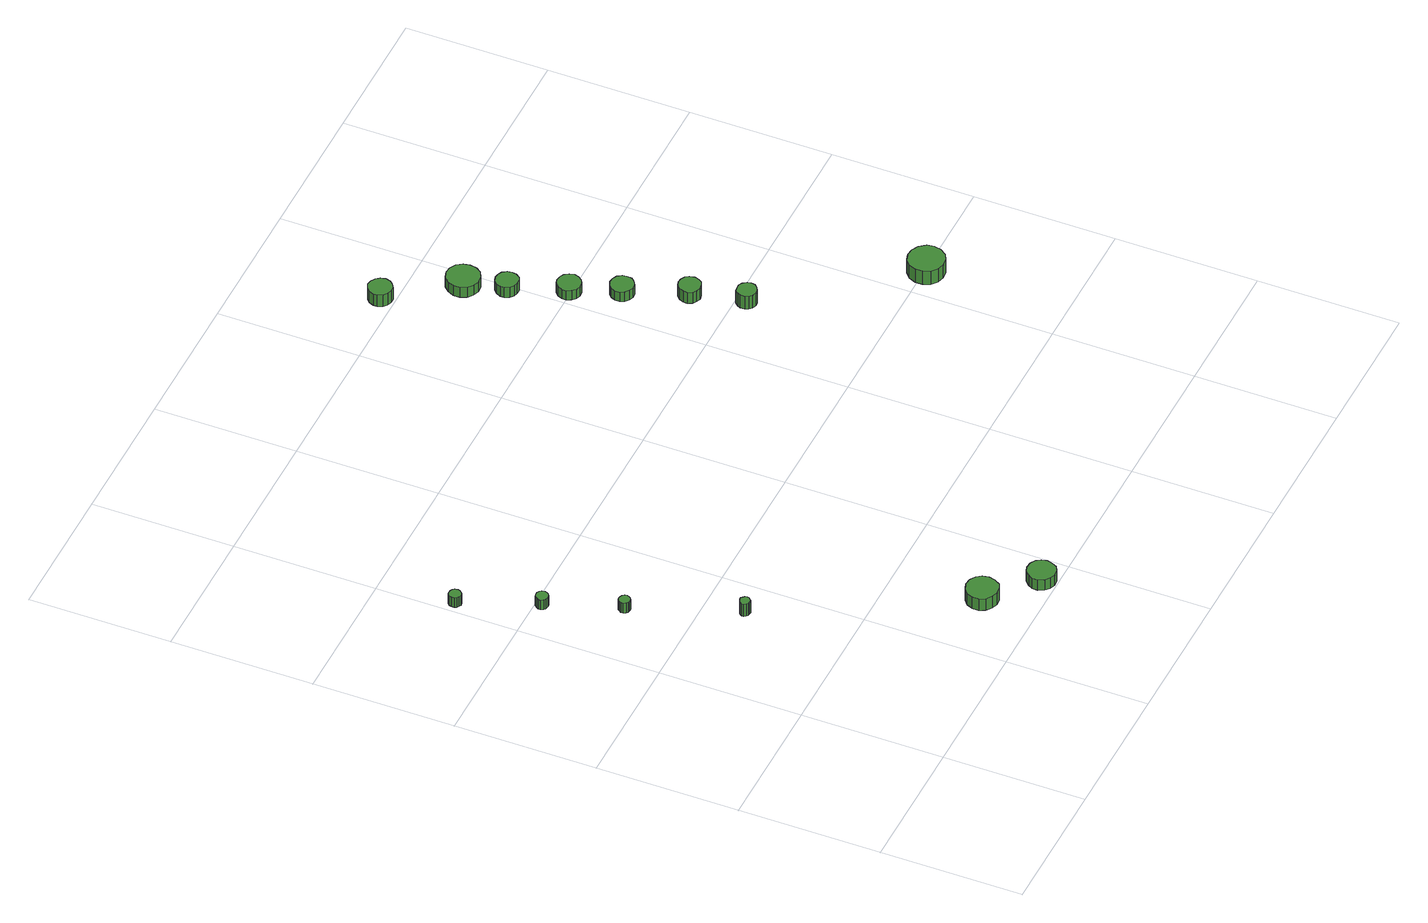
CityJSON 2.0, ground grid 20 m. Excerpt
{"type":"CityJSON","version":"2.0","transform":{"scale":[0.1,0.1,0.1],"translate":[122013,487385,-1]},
"CityObjects":{
"tree1":{"type":"SolitaryVegetationObject","attributes":{"function":"something"},"geometry":[{"type":"MultiSurface","lod":"1","boundaries":[[[0,1,2,3,4,5,6,7,8,9,10,11,12,13,14]],[[15,16,17,18,19,20,21,22,23,24,25,26,27,28,29]],[[0,29,28,1]],[[1,28,27,2]],[[2,27,26,3]],[[3,26,25,4]],[[4,25,24,5]],[[5,24,23,6]],[[6,23,22,7]],[[7,22,21,8]],[[8,21,20,9]],[[9,20,19,10]],[[10,19,18,11]],[[11,18,17,12]],[[12,17,16,13]],[[13,16,15,14]],[[14,15,29,0]]]}]},
"tree2":{"type":"SolitaryVegetationObject","attributes":{"function":"something"},"geometry":[{"type":"MultiSurface","lod":"1","boundaries":[[[30,31,32,33,34,35,36,37,38,39,40,41,42,43,44]],[[45,46,47,48,49,50,51,52,53,54,55,56,57,58,59]],[[30,59,58,31]],[[31,58,57,32]],[[32,57,56,33]],[[33,56,55,34]],[[34,55,54,35]],[[35,54,53,36]],[[36,53,52,37]],[[37,52,51,38]],[[38,51,50,39]],[[39,50,49,40]],[[40,49,48,41]],[[41,48,47,42]],[[42,47,46,43]],[[43,46,45,44]],[[44,45,59,30]]]}]},
"tree3":{"type":"SolitaryVegetationObject","attributes":{"function":"something"},"geometry":[{"type":"MultiSurface","lod":"1","boundaries":[[[60,61,62,63,64,65,66,67,68,69,70,71,72,73,74]],[[75,76,77,78,79,80,81,82,83,84,85,86,87,88,89]],[[60,89,88,61]],[[61,88,87,62]],[[62,87,86,63]],[[63,86,85,64]],[[64,85,84,65]],[[65,84,83,66]],[[66,83,82,67]],[[67,82,81,68]],[[68,81,80,69]],[[69,80,79,70]],[[70,79,78,71]],[[71,78,77,72]],[[72,77,76,73]],[[73,76,75,74]],[[74,75,89,60]]]}]},
"tree4":{"type":"SolitaryVegetationObject","attributes":{"function":"something"},"geometry":[{"type":"MultiSurface","lod":"1","boundaries":[[[90,91,92,93,94,95,96,97,98,99,100,101,102,103,104]],[[105,106,107,108,109,110,111,112,113,114,115,116,117,118,119]],[[90,119,118,91]],[[91,118,117,92]],[[92,117,116,93]],[[93,116,115,94]],[[94,115,114,95]],[[95,114,113,96]],[[96,113,112,97]],[[97,112,111,98]],[[98,111,110,99]],[[99,110,109,100]],[[100,109,108,101]],[[101,108,107,102]],[[102,107,106,103]],[[103,106,105,104]],[[104,105,119,90]]]}]},
"tree5":{"type":"SolitaryVegetationObject","attributes":{"function":"something"},"geometry":[{"type":"MultiSurface","lod":"1","boundaries":[[[120,121,122,123,124,125,126,127,128,129,130,131,132,133,134]],[[135,136,137,138,139,140,141,142,143,144,145,146,147,148,149]],[[120,149,148,121]],[[121,148,147,122]],[[122,147,146,123]],[[123,146,145,124]],[[124,145,144,125]],[[125,144,143,126]],[[126,143,142,127]],[[127,142,141,128]],[[128,141,140,129]],[[129,140,139,130]],[[130,139,138,131]],[[131,138,137,132]],[[132,137,136,133]],[[133,136,135,134]],[[134,135,149,120]]]}]},
"tree6":{"type":"SolitaryVegetationObject","attributes":{"function":"something"},"geometry":[{"type":"MultiSurface","lod":"1","boundaries":[[[150,151,152,153,154,155,156,157,158,159,160,161,162,163,164]],[[165,166,167,168,169,170,171,172,173,174,175,176,177,178,179]],[[150,179,178,151]],[[151,178,177,152]],[[152,177,176,153]],[[153,176,175,154]],[[154,175,174,155]],[[155,174,173,156]],[[156,173,172,157]],[[157,172,171,158]],[[158,171,170,159]],[[159,170,169,160]],[[160,169,168,161]],[[161,168,167,162]],[[162,167,166,163]],[[163,166,165,164]],[[164,165,179,150]]]}]},
"tree7":{"type":"SolitaryVegetationObject","attributes":{"function":"something"},"geometry":[{"type":"MultiSurface","lod":"1","boundaries":[[[180,181,182,183,184,185,186,187,188,189,190,191,192,193,194]],[[195,196,197,198,199,200,201,202,203,204,205,206,207,208,209]],[[180,209,208,181]],[[181,208,207,182]],[[182,207,206,183]],[[183,206,205,184]],[[184,205,204,185]],[[185,204,203,186]],[[186,203,202,187]],[[187,202,201,188]],[[188,201,200,189]],[[189,200,199,190]],[[190,199,198,191]],[[191,198,197,192]],[[192,197,196,193]],[[193,196,195,194]],[[194,195,209,180]]]}]},
"tree8":{"type":"SolitaryVegetationObject","attributes":{"function":"something"},"geometry":[{"type":"MultiSurface","lod":"1","boundaries":[[[210,211,212,213,214,215,216,217,218,219,220,221,222,223,224]],[[225,226,227,228,229,230,231,232,233,234,235,236,237,238,239]],[[210,239,238,211]],[[211,238,237,212]],[[212,237,236,213]],[[213,236,235,214]],[[214,235,234,215]],[[215,234,233,216]],[[216,233,232,217]],[[217,232,231,218]],[[218,231,230,219]],[[219,230,229,220]],[[220,229,228,221]],[[221,228,227,222]],[[222,227,226,223]],[[223,226,225,224]],[[224,225,239,210]]]}]},
"tree9":{"type":"SolitaryVegetationObject","attributes":{"function":"something"},"geometry":[{"type":"MultiSurface","lod":"1","boundaries":[[[240,241,242,243,244,245,246,247,248,249,250,251,252,253,254]],[[255,256,257,258,259,260,261,262,263,264,265,266,267,268,269]],[[240,269,268,241]],[[241,268,267,242]],[[242,267,266,243]],[[243,266,265,244]],[[244,265,264,245]],[[245,264,263,246]],[[246,263,262,247]],[[247,262,261,248]],[[248,261,260,249]],[[249,260,259,250]],[[250,259,258,251]],[[251,258,257,252]],[[252,257,256,253]],[[253,256,255,254]],[[254,255,269,240]]]}]},
"tree10":{"type":"SolitaryVegetationObject","attributes":{"function":"something"},"geometry":[{"type":"MultiSurface","lod":"1","boundaries":[[[270,271,272,273,274,275,276,277,278,279,280,281,282,283,284]],[[285,286,287,288,289,290,291,292,293,294,295,296,297,298,299]],[[270,299,298,271]],[[271,298,297,272]],[[272,297,296,273]],[[273,296,295,274]],[[274,295,294,275]],[[275,294,293,276]],[[276,293,292,277]],[[277,292,291,278]],[[278,291,290,279]],[[279,290,289,280]],[[280,289,288,281]],[[281,288,287,282]],[[282,287,286,283]],[[283,286,285,284]],[[284,285,299,270]]]}]},
"tree11":{"type":"SolitaryVegetationObject","attributes":{"function":"something"},"geometry":[{"type":"MultiSurface","lod":"1","boundaries":[[[300,301,302,303,304,305,306,307,308,309,310,311,312,313,314]],[[315,316,317,318,319,320,321,322,323,324,325,326,327,328,329]],[[300,329,328,301]],[[301,328,327,302]],[[302,327,326,303]],[[303,326,325,304]],[[304,325,324,305]],[[305,324,323,306]],[[306,323,322,307]],[[307,322,321,308]],[[308,321,320,309]],[[309,320,319,310]],[[310,319,318,311]],[[311,318,317,312]],[[312,317,316,313]],[[313,316,315,314]],[[314,315,329,300]]]}]},
"tree12":{"type":"SolitaryVegetationObject","attributes":{"function":"something"},"geometry":[{"type":"MultiSurface","lod":"1","boundaries":[[[330,331,332,333,334,335,336,337,338,339,340,341,342,343,344]],[[345,346,347,348,349,350,351,352,353,354,355,356,357,358,359]],[[330,359,358,331]],[[331,358,357,332]],[[332,357,356,333]],[[333,356,355,334]],[[334,355,354,335]],[[335,354,353,336]],[[336,353,352,337]],[[337,352,351,338]],[[338,351,350,339]],[[339,350,349,340]],[[340,349,348,341]],[[341,348,347,342]],[[342,347,346,343]],[[343,346,345,344]],[[344,345,359,330]]]}]},
"tree13":{"type":"SolitaryVegetationObject","attributes":{"function":"something"},"geometry":[{"type":"MultiSurface","lod":"1","boundaries":[[[360,361,362,363,364,365,366,367,368,369,370,371,372,373,374]],[[375,376,377,378,379,380,381,382,383,384,385,386,387,388,389]],[[360,389,388,361]],[[361,388,387,362]],[[362,387,386,363]],[[363,386,385,364]],[[364,385,384,365]],[[365,384,383,366]],[[366,383,382,367]],[[367,382,381,368]],[[368,381,380,369]],[[369,380,379,370]],[[370,379,378,371]],[[371,378,377,372]],[[372,377,376,373]],[[373,376,375,374]],[[374,375,389,360]]]}]},
"tree14":{"type":"SolitaryVegetationObject","attributes":{"function":"something"},"geometry":[{"type":"MultiSurface","lod":"1","boundaries":[[[390,391,392,393,394,395,396,397,398,399,400,401,402,403,404]],[[405,406,407,408,409,410,411,412,413,414,415,416,417,418,419]],[[390,419,418,391]],[[391,418,417,392]],[[392,417,416,393]],[[393,416,415,394]],[[394,415,414,395]],[[395,414,413,396]],[[396,413,412,397]],[[397,412,411,398]],[[398,411,410,399]],[[399,410,409,400]],[[400,409,408,401]],[[401,408,407,402]],[[402,407,406,403]],[[403,406,405,404]],[[404,405,419,390]]]}]}
},
"vertices":[
[26,695,23],[25,699,23],[23,702,23],[20,703,23],[16,704,23],[13,703,23],[10,700,23],[9,697,23],[9,693,23],[10,690,23],[13,688,23],[16,686,23],[20,687,23],[23,689,23],[25,692,23],[25,692,7],[23,689,7],[20,687,7],[16,686,7],[13,688,7],[10,690,7],[9,693,7],[9,697,7],[10,700,7],[13,703,7],[16,704,7],[20,703,7],[23,702,7],[25,699,7],[26,695,7],
[68,591,23],[67,595,23],[65,598,23],[62,600,23],[58,600,23],[54,599,23],[52,596,23],[50,593,23],[50,590,23],[52,586,23],[54,584,23],[58,583,23],[62,583,23],[65,585,23],[67,588,23],[67,588,7],[65,585,7],[62,583,7],[58,583,7],[54,584,7],[52,586,7],[50,590,7],[50,593,7],[52,596,7],[54,599,7],[58,600,7],[62,600,7],[65,598,7],[67,595,7],[68,591,7],
[103,491,24],[102,494,24],[100,497,24],[97,498,24],[94,499,24],[91,498,24],[89,496,24],[87,493,24],[87,489,24],[89,486,24],[91,484,24],[94,483,24],[97,483,24],[100,485,24],[102,488,24],[102,488,7],[100,485,7],[97,483,7],[94,483,7],[91,484,7],[89,486,7],[87,489,7],[87,493,7],[89,496,7],[91,498,7],[94,499,7],[97,498,7],[100,497,7],[102,494,7],[103,491,7],
[158,346,29],[157,349,29],[155,351,29],[153,353,29],[150,353,29],[147,352,29],[145,350,29],[143,347,29],[143,344,29],[145,342,29],[147,340,29],[150,339,29],[153,339,29],[155,341,29],[157,343,29],[157,343,8],[155,341,8],[153,339,8],[150,339,8],[147,340,8],[145,342,8],[143,344,8],[143,347,8],[145,350,8],[147,352,8],[150,353,8],[153,353,8],[155,351,8],[157,349,8],[158,346,8],
[320,77,28],[318,86,28],[313,93,28],[305,98,28],[296,99,28],[287,96,28],[280,90,28],[276,81,28],[276,72,28],[280,64,28],[287,58,28],[296,55,28],[305,56,28],[313,60,28],[318,68,28],[318,68,8],[313,60,8],[305,56,8],[296,55,8],[287,58,8],[280,64,8],[276,72,8],[276,81,8],[280,90,8],[287,96,8],[296,99,8],[305,98,8],[313,93,8],[318,86,8],[320,77,8],
[381,22,26],[379,30,26],[375,36,26],[368,40,26],[359,41,26],[352,39,26],[346,33,26],[342,26,26],[342,18,26],[346,10,26],[352,5,26],[359,2,26],[368,3,26],[375,7,26],[379,14,26],[379,14,8],[375,7,8],[368,3,8],[359,2,8],[352,5,8],[346,10,8],[342,18,8],[342,26,8],[346,33,8],[352,39,8],[359,41,8],[368,40,8],[375,36,8],[379,30,8],[381,22,8],
[530,1020,27],[528,1027,27],[524,1032,27],[518,1036,27],[511,1037,27],[505,1034,27],[500,1030,27],[497,1023,27],[497,1017,27],[500,1010,27],[505,1006,27],[511,1004,27],[518,1004,27],[524,1008,27],[528,1013,27],[528,1013,7],[524,1008,7],[518,1004,7],[511,1004,7],[505,1006,7],[500,1010,7],[497,1017,7],[497,1023,7],[500,1030,7],[505,1034,7],[511,1037,7],[518,1036,7],[524,1032,7],[528,1027,7],[530,1020,7],
[609,877,25],[608,883,25],[604,889,25],[598,892,25],[592,893,25],[586,891,25],[581,886,25],[578,880,25],[578,874,25],[581,868,25],[586,864,25],[592,862,25],[598,862,25],[604,865,25],[608,871,25],[608,871,8],[604,865,8],[598,862,8],[592,862,8],[586,864,8],[581,868,8],[578,874,8],[578,880,8],[581,886,8],[586,891,8],[592,893,8],[598,892,8],[604,889,8],[608,883,8],[609,877,8],
[600,932,25],[598,941,25],[593,949,25],[584,954,25],[575,955,25],[566,952,25],[559,945,25],[555,936,25],[555,927,25],[559,918,25],[566,912,25],[575,909,25],[584,910,25],[593,915,25],[598,922,25],[598,922,8],[593,915,8],[584,910,8],[575,909,8],[566,912,8],[559,918,8],[555,927,8],[555,936,8],[559,945,8],[566,952,8],[575,955,8],[584,954,8],[593,949,8],[598,941,8],[600,932,8],
[639,802,24],[637,809,24],[633,815,24],[627,818,24],[620,819,24],[614,817,24],[609,812,24],[606,806,24],[606,799,24],[609,793,24],[614,788,24],[620,786,24],[627,787,24],[633,790,24],[637,796,24],[637,796,8],[633,790,8],[627,787,8],[620,786,8],[614,788,8],[609,793,8],[606,799,8],[606,806,8],[609,812,8],[614,817,8],[620,819,8],[627,818,8],[633,815,8],[637,809,8],[639,802,8],
[663,739,24],[662,745,24],[658,751,24],[652,754,24],[645,755,24],[639,753,24],[634,748,24],[631,742,24],[631,735,24],[634,729,24],[639,725,24],[645,722,24],[652,723,24],[658,727,24],[662,732,24],[662,732,8],[658,727,8],[652,723,8],[645,722,8],[639,725,8],[634,729,8],[631,735,8],[631,742,8],[634,748,8],[639,753,8],[645,755,8],[652,754,8],[658,751,8],[662,745,8],[663,739,8],
[710,585,30],[709,590,30],[705,595,30],[700,598,30],[695,598,30],[689,597,30],[685,593,30],[683,588,30],[683,582,30],[685,577,30],[689,573,30],[695,571,30],[700,572,30],[705,575,30],[709,579,30],[709,579,8],[705,575,8],[700,572,8],[695,571,8],[689,573,8],[685,577,8],[683,582,8],[683,588,8],[685,593,8],[689,597,8],[695,598,8],[700,598,8],[705,595,8],[709,590,8],[710,585,8],
[694,657,27],[692,664,27],[689,669,27],[683,672,27],[677,673,27],[671,671,27],[666,666,27],[663,660,27],[663,654,27],[666,648,27],[671,644,27],[677,642,27],[683,643,27],[689,646,27],[692,651,27],[692,651,8],[689,646,8],[683,643,8],[677,642,8],[671,644,8],[666,648,8],[663,654,8],[663,660,8],[666,666,8],[671,671,8],[677,673,8],[683,672,8],[689,669,8],[692,664,8],[694,657,8],
[869,397,31],[867,407,31],[860,416,31],[851,421,31],[841,422,31],[831,419,31],[823,412,31],[819,402,31],[819,392,31],[823,382,31],[831,375,31],[841,372,31],[851,373,31],[860,378,31],[867,387,31],[867,387,8],[860,378,8],[851,373,8],[841,372,8],[831,375,8],[823,382,8],[819,392,8],[819,402,8],[823,412,8],[831,419,8],[841,422,8],[851,421,8],[860,416,8],[867,407,8],[869,397,8]
]}
